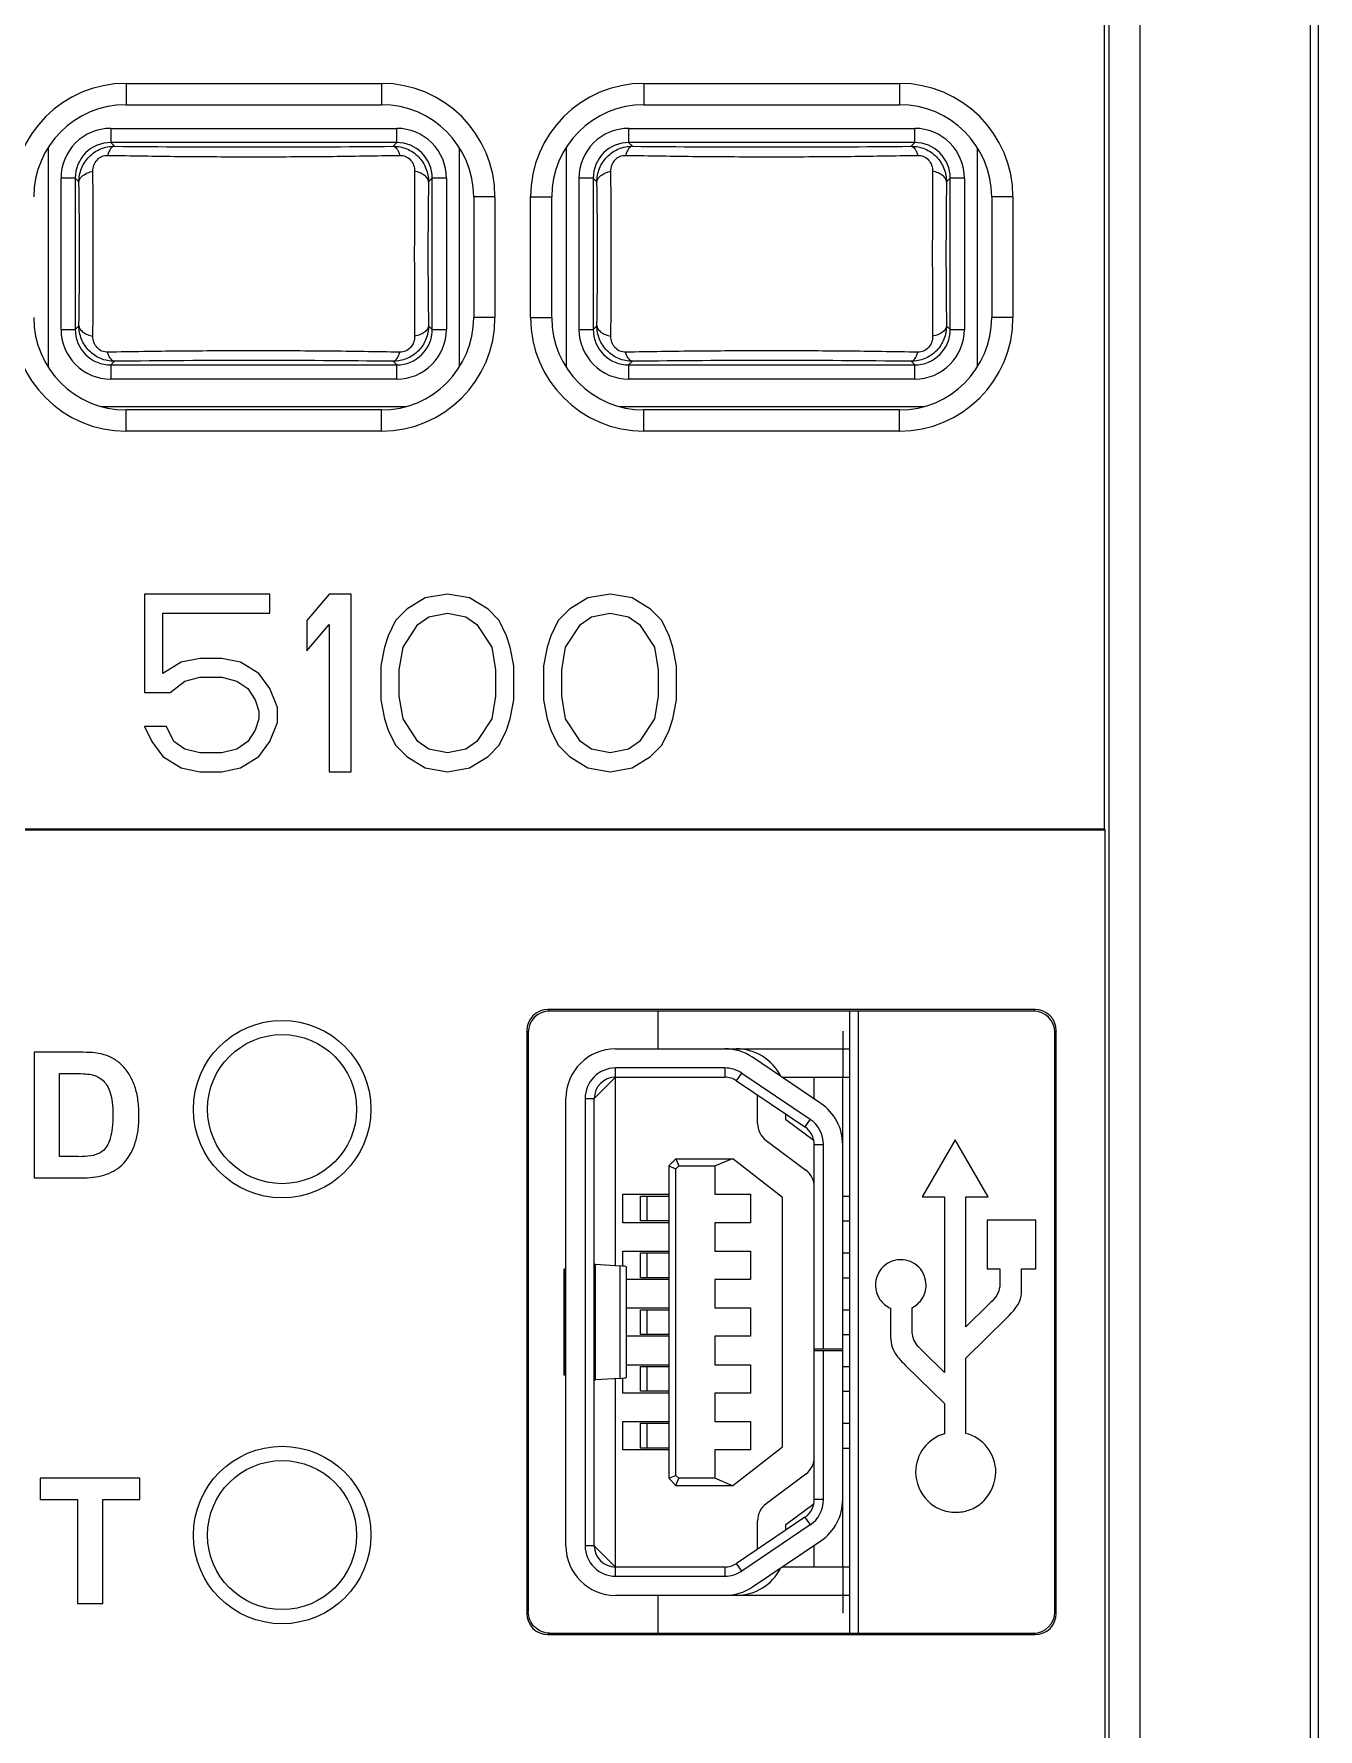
# Model space of a CAD drawing. Header units: millimetres. Extents: x 285 to 860, y 229 to 920.
# Drawn here: x 409.08 to 427.18, y 536.95 to 560.83 of the extents above; entities that cross this region are included whole.
import ezdxf

# ---------------------------------------------------------------- set-up
doc = ezdxf.new("R2010")
doc.units = ezdxf.units.MM
doc.header["$LTSCALE"] = 6
doc.layers.get('0').update_dxf_attribs({"linetype": 'CONTINUOUS'})

msp = doc.modelspace()

# ---------------------------------------------------------------- linework, layer by layer
for p, q in [((427.072, 582.122), (427.072, 425.134)), ((427.182, 582.134), (427.182, 425.134)), ((424.167, 581.619), (424.167, 549.634)), ((424.235, 581.687), (424.235, 423.834)), ((424.669, 581.689), (424.669, 423.834)), ((410.382, 560.134), (410.382, 559.834)), ((410.382, 560.134), (413.982, 560.134)), ((413.982, 560.134), (413.982, 559.834)), ((417.682, 560.134), (417.682, 559.834)), ((417.682, 560.134), (421.282, 560.134)), ((421.282, 560.134), (421.282, 559.834)), ((410.382, 559.834), (413.982, 559.834)), ((417.682, 559.834), (421.282, 559.834)), ((410.166, 559.499), (410.166, 559.299)), ((414.198, 559.299), (410.166, 559.299)), ((410.218, 559.248), (410.166, 559.299)), ((410.167, 559.499), (414.198, 559.499)), ((414.198, 559.299), (414.147, 559.248)), ((414.198, 559.299), (414.198, 559.499)), ((417.466, 559.499), (417.466, 559.299)), ((421.498, 559.299), (417.466, 559.299)), ((417.518, 559.248), (417.466, 559.299)), ((417.467, 559.499), (421.498, 559.499)), ((421.498, 559.299), (421.447, 559.248)), ((421.498, 559.299), (421.498, 559.499)), ((409.283, 559.225), (409.283, 556.143)), ((415.082, 556.143), (415.082, 559.225)), ((416.583, 559.225), (416.583, 556.143)), ((422.382, 556.143), (422.382, 559.225)), ((409.467, 556.668), (409.467, 558.8)), ((409.667, 558.8), (409.467, 558.8)), ((409.667, 558.8), (409.667, 556.668)), ((409.667, 558.8), (409.719, 558.747)), ((414.645, 558.747), (414.698, 558.8)), ((414.698, 556.668), (414.698, 558.8)), ((414.898, 558.8), (414.698, 558.8)), ((414.898, 558.8), (414.898, 556.668)), ((416.767, 556.668), (416.767, 558.8)), ((416.967, 558.8), (416.767, 558.8)), ((416.967, 558.8), (416.967, 556.668)), ((416.967, 558.8), (417.019, 558.747)), ((421.945, 558.747), (421.998, 558.8)), ((421.998, 556.668), (421.998, 558.8)), ((422.198, 558.8), (421.998, 558.8)), ((422.198, 558.8), (422.198, 556.668)), ((415.282, 558.534), (415.282, 556.834)), ((415.582, 558.534), (415.282, 558.534)), ((415.582, 558.534), (415.582, 556.834)), ((416.082, 556.834), (416.082, 558.534)), ((416.082, 558.534), (416.382, 558.534)), ((416.382, 556.834), (416.382, 558.534)), ((422.582, 558.534), (422.582, 556.834)), ((422.882, 558.534), (422.582, 558.534)), ((422.882, 558.534), (422.882, 556.834)), ((409.467, 556.668), (409.667, 556.668)), ((409.719, 556.721), (409.667, 556.668)), ((414.698, 556.668), (414.645, 556.721)), ((414.698, 556.668), (414.898, 556.668)), ((415.582, 556.834), (415.282, 556.834)), ((416.082, 556.834), (416.382, 556.834)), ((416.767, 556.668), (416.967, 556.668)), ((417.019, 556.721), (416.967, 556.668)), ((421.998, 556.668), (421.945, 556.721)), ((421.998, 556.668), (422.198, 556.668)), ((422.882, 556.834), (422.582, 556.834)), ((410.166, 556.168), (410.218, 556.22)), ((414.147, 556.22), (414.198, 556.168)), ((417.466, 556.168), (417.518, 556.22)), ((421.447, 556.22), (421.498, 556.168)), ((410.166, 556.168), (410.166, 555.968)), ((410.166, 556.168), (414.198, 556.168)), ((414.198, 555.968), (410.166, 555.968)), ((414.198, 555.968), (414.198, 556.168)), ((417.466, 556.168), (417.466, 555.968)), ((417.466, 556.168), (421.498, 556.168)), ((421.498, 555.968), (417.466, 555.968)), ((421.498, 555.968), (421.498, 556.168)), ((410.029, 555.584), (414.336, 555.584)), ((410.382, 555.234), (410.382, 555.534)), ((413.982, 555.534), (410.382, 555.534)), ((413.982, 555.234), (413.982, 555.534)), ((417.329, 555.584), (421.636, 555.584)), ((417.682, 555.234), (417.682, 555.534)), ((421.282, 555.534), (417.682, 555.534)), ((421.282, 555.234), (421.282, 555.534)), ((413.982, 555.234), (410.382, 555.234)), ((421.282, 555.234), (417.682, 555.234)), ((410.641, 552.938), (410.641, 551.555)), ((412.411, 552.938), (410.641, 552.938)), ((412.411, 552.672), (412.411, 552.938)), ((413.245, 552.938), (412.932, 552.566)), ((413.557, 552.938), (413.245, 552.938)), ((413.557, 550.438), (413.557, 552.938)), ((414.599, 552.885), (414.338, 552.725)), ((414.911, 552.938), (414.599, 552.885)), ((415.224, 552.885), (414.911, 552.938)), ((415.484, 552.725), (415.224, 552.885)), ((416.891, 552.885), (416.63, 552.725)), ((417.203, 552.938), (416.891, 552.885)), ((417.516, 552.885), (417.203, 552.938)), ((417.776, 552.725), (417.516, 552.885)), ((410.901, 551.821), (410.901, 552.672)), ((410.901, 552.672), (412.411, 552.672)), ((414.338, 552.725), (414.182, 552.566)), ((414.495, 552.513), (414.651, 552.619)), ((414.651, 552.619), (414.911, 552.672)), ((414.911, 552.672), (415.172, 552.619)), ((415.172, 552.619), (415.328, 552.513)), ((415.641, 552.566), (415.484, 552.725)), ((416.63, 552.725), (416.474, 552.566)), ((416.786, 552.513), (416.943, 552.619)), ((416.943, 552.619), (417.203, 552.672)), ((417.203, 552.672), (417.463, 552.619)), ((417.463, 552.619), (417.62, 552.513)), ((417.932, 552.566), (417.776, 552.725)), ((412.932, 552.566), (412.932, 552.14)), ((412.932, 552.14), (413.245, 552.513)), ((413.245, 552.513), (413.245, 550.438)), ((414.182, 552.566), (414.078, 552.353)), ((414.286, 552.193), (414.495, 552.513)), ((415.328, 552.513), (415.536, 552.193)), ((415.745, 552.353), (415.641, 552.566)), ((416.474, 552.566), (416.37, 552.353)), ((416.578, 552.193), (416.786, 552.513)), ((417.62, 552.513), (417.828, 552.193)), ((418.036, 552.353), (417.932, 552.566)), ((414.026, 552.193), (413.974, 551.927)), ((414.078, 552.353), (414.026, 552.193)), ((414.234, 551.874), (414.286, 552.193)), ((415.536, 552.193), (415.588, 551.874)), ((415.797, 552.193), (415.745, 552.353)), ((415.849, 551.927), (415.797, 552.193)), ((416.318, 552.193), (416.266, 551.927)), ((416.37, 552.353), (416.318, 552.193)), ((416.526, 551.874), (416.578, 552.193)), ((417.828, 552.193), (417.88, 551.874)), ((418.088, 552.193), (418.036, 552.353)), ((418.141, 551.927), (418.088, 552.193)), ((411.161, 551.981), (410.901, 551.821)), ((411.422, 552.034), (411.161, 551.981)), ((411.734, 552.034), (411.422, 552.034)), ((411.995, 551.981), (411.734, 552.034)), ((412.255, 551.821), (411.995, 551.981)), ((413.974, 551.927), (413.974, 551.449)), ((415.849, 551.449), (415.849, 551.927)), ((416.266, 551.927), (416.266, 551.449)), ((418.141, 551.449), (418.141, 551.927)), ((411.005, 551.555), (411.213, 551.715)), ((411.213, 551.715), (411.422, 551.768)), ((411.422, 551.768), (411.734, 551.768)), ((411.734, 551.768), (411.943, 551.715)), ((411.943, 551.715), (412.099, 551.608)), ((412.411, 551.608), (412.255, 551.821)), ((414.234, 551.502), (414.234, 551.874)), ((415.588, 551.874), (415.588, 551.502)), ((416.526, 551.502), (416.526, 551.874)), ((417.88, 551.874), (417.88, 551.502)), ((410.641, 551.555), (411.005, 551.555)), ((412.099, 551.608), (412.203, 551.449)), ((412.203, 551.449), (412.255, 551.289)), ((412.516, 551.342), (412.411, 551.608)), ((413.974, 551.449), (414.026, 551.183)), ((414.286, 551.183), (414.234, 551.502)), ((415.588, 551.502), (415.536, 551.183)), ((415.797, 551.183), (415.849, 551.449)), ((416.266, 551.449), (416.318, 551.183)), ((416.578, 551.183), (416.526, 551.502)), ((417.88, 551.502), (417.828, 551.183)), ((418.088, 551.183), (418.141, 551.449)), ((412.255, 551.183), (412.203, 551.023)), ((412.255, 551.289), (412.255, 551.183)), ((412.516, 551.13), (412.516, 551.342)), ((414.026, 551.183), (414.078, 551.023)), ((414.495, 550.864), (414.286, 551.183)), ((415.536, 551.183), (415.328, 550.864)), ((415.745, 551.023), (415.797, 551.183)), ((416.318, 551.183), (416.37, 551.023)), ((416.786, 550.864), (416.578, 551.183)), ((417.828, 551.183), (417.62, 550.864)), ((418.036, 551.023), (418.088, 551.183)), ((410.641, 551.076), (410.745, 550.864)), ((410.953, 551.076), (410.641, 551.076)), ((411.057, 550.864), (410.953, 551.076)), ((412.203, 551.023), (412.099, 550.864)), ((412.411, 550.864), (412.516, 551.13)), ((414.078, 551.023), (414.182, 550.81)), ((415.641, 550.81), (415.745, 551.023)), ((416.37, 551.023), (416.474, 550.81)), ((417.932, 550.81), (418.036, 551.023)), ((410.745, 550.864), (410.901, 550.651)), ((411.213, 550.757), (411.057, 550.864)), ((411.422, 550.704), (411.213, 550.757)), ((411.734, 550.704), (411.422, 550.704)), ((411.943, 550.757), (411.734, 550.704)), ((412.099, 550.864), (411.943, 550.757)), ((412.255, 550.651), (412.411, 550.864)), ((414.182, 550.81), (414.338, 550.651)), ((414.651, 550.757), (414.495, 550.864)), ((414.911, 550.704), (414.651, 550.757)), ((415.172, 550.757), (414.911, 550.704)), ((415.328, 550.864), (415.172, 550.757)), ((415.484, 550.651), (415.641, 550.81)), ((416.474, 550.81), (416.63, 550.651)), ((416.943, 550.757), (416.786, 550.864)), ((417.203, 550.704), (416.943, 550.757)), ((417.463, 550.757), (417.203, 550.704)), ((417.62, 550.864), (417.463, 550.757)), ((417.776, 550.651), (417.932, 550.81)), ((410.901, 550.651), (411.161, 550.491)), ((411.161, 550.491), (411.422, 550.438)), ((411.734, 550.438), (411.995, 550.491)), ((411.995, 550.491), (412.255, 550.651)), ((414.338, 550.651), (414.599, 550.491)), ((414.599, 550.491), (414.911, 550.438)), ((414.911, 550.438), (415.224, 550.491)), ((415.224, 550.491), (415.484, 550.651)), ((416.63, 550.651), (416.891, 550.491)), ((416.891, 550.491), (417.203, 550.438)), ((417.203, 550.438), (417.516, 550.491)), ((417.516, 550.491), (417.776, 550.651)), ((411.422, 550.438), (411.734, 550.438)), ((413.245, 550.438), (413.557, 550.438)), ((395.182, 549.618), (424.182, 549.618)), ((395.198, 549.634), (424.167, 549.634)), ((424.182, 549.618), (424.167, 549.634)), ((424.182, 497.729), (424.182, 549.618)), ((423.193, 547.086), (416.329, 547.086)), ((416.35, 547.065), (416.329, 547.086)), ((423.172, 547.065), (416.35, 547.065)), ((417.882, 546.534), (417.882, 547.065)), ((420.582, 538.302), (420.582, 547.065)), ((420.582, 538.302), (420.582, 547.065)), ((420.703, 538.302), (420.703, 547.065)), ((423.193, 547.086), (423.172, 547.065)), ((416.03, 546.787), (416.03, 538.581)), ((416.051, 546.766), (416.03, 546.787)), ((416.051, 546.766), (416.051, 538.601)), ((420.482, 546.784), (420.482, 546.134)), ((423.493, 546.787), (423.472, 546.766)), ((423.472, 538.602), (423.472, 546.766)), ((423.493, 538.581), (423.493, 546.787)), ((409.086, 546.485), (409.086, 544.717)), ((409.737, 546.485), (409.086, 546.485)), ((417.282, 546.534), (420.582, 546.534)), ((420.174, 545.765), (419.212, 546.414)), ((409.444, 545.016), (409.444, 546.186)), ((409.444, 546.186), (409.603, 546.186)), ((417.282, 543.48), (417.282, 546.264)), ((418.82, 546.264), (417.282, 546.264)), ((418.82, 546.264), (418.82, 546.134)), ((418.988, 546.082), (419.061, 546.19)), ((419.061, 546.19), (420.023, 545.541)), ((417.282, 546.134), (416.982, 545.834)), ((417.282, 546.134), (418.82, 546.134)), ((418.988, 546.082), (419.95, 545.433)), ((419.627, 546.134), (420.582, 546.134)), ((420.082, 545.826), (420.082, 546.134)), ((420.482, 542.304), (420.482, 546.134)), ((416.582, 539.534), (416.582, 545.834)), ((416.852, 545.834), (416.852, 539.534)), ((416.852, 545.834), (416.982, 545.834)), ((416.982, 539.534), (416.982, 545.834)), ((419.282, 545.484), (419.282, 545.834)), ((419.682, 545.534), (419.682, 545.614)), ((420.078, 545.237), (419.682, 545.534)), ((420.023, 545.541), (419.95, 545.433)), ((419.402, 545.244), (419.962, 544.824)), ((422.067, 545.251), (421.603, 544.448)), ((422.531, 544.448), (422.067, 545.251)), ((409.709, 545.016), (409.444, 545.016)), ((409.766, 545.014), (409.709, 545.016)), ((418.132, 544.984), (418.032, 544.884)), ((418.132, 544.984), (418.932, 544.984)), ((418.132, 544.984), (418.174, 544.884)), ((418.682, 544.884), (418.92, 544.984)), ((419.632, 544.439), (418.932, 544.984)), ((420.082, 540.183), (420.082, 545.184)), ((420.082, 545.184), (420.212, 545.184)), ((420.212, 542.304), (420.212, 545.184)), ((409.086, 544.717), (409.756, 544.717)), ((418.032, 544.884), (418.032, 540.484)), ((418.032, 544.884), (418.132, 544.842)), ((418.132, 544.842), (418.174, 544.884)), ((418.132, 540.525), (418.132, 544.842)), ((418.174, 544.884), (418.682, 544.884)), ((418.682, 544.884), (418.682, 544.484)), ((417.382, 544.084), (417.382, 544.484)), ((417.382, 544.484), (418.032, 544.484)), ((418.682, 544.484), (419.182, 544.484)), ((419.182, 544.484), (419.182, 544.084)), ((417.632, 544.109), (417.632, 544.459)), ((417.632, 544.459), (418.032, 544.459)), ((417.727, 544.109), (417.727, 544.459)), ((419.632, 540.929), (419.632, 544.439)), ((420.482, 544.459), (420.582, 544.459)), ((421.603, 544.448), (421.917, 544.448)), ((421.917, 544.448), (421.917, 541.976)), ((422.217, 542.616), (422.217, 544.448)), ((422.217, 544.448), (422.531, 544.448)), ((418.032, 544.084), (417.382, 544.084)), ((418.032, 544.109), (417.632, 544.109)), ((418.682, 544.084), (418.682, 543.684)), ((419.182, 544.084), (418.682, 544.084)), ((420.482, 544.109), (420.582, 544.109)), ((422.518, 544.121), (422.518, 543.436)), ((423.203, 544.121), (422.518, 544.121)), ((423.203, 543.436), (423.203, 544.121)), ((417.382, 543.473), (417.382, 543.684)), ((417.382, 543.684), (418.032, 543.684)), ((417.632, 543.309), (417.632, 543.659)), ((417.632, 543.659), (418.032, 543.659)), ((417.727, 543.309), (417.727, 543.659)), ((418.682, 543.684), (419.182, 543.684)), ((419.182, 543.684), (419.182, 543.284)), ((420.482, 543.659), (420.582, 543.659)), ((416.558, 543.431), (416.565, 543.433)), ((416.558, 541.937), (416.558, 543.431)), ((416.565, 543.433), (416.565, 541.935)), ((417, 541.87), (417, 543.498)), ((417, 543.498), (417.342, 543.476)), ((417.342, 543.476), (417.342, 541.891)), ((417.432, 543.464), (417.432, 541.904)), ((418.032, 543.284), (417.432, 543.284)), ((418.032, 543.309), (417.632, 543.309)), ((418.682, 543.284), (418.682, 542.884)), ((419.182, 543.284), (418.682, 543.284)), ((420.482, 543.309), (420.582, 543.309)), ((422.518, 543.436), (422.699, 543.436)), ((422.699, 543.436), (422.699, 543.232)), ((423.001, 543.134), (423.002, 543.436)), ((423.002, 543.436), (423.203, 543.436)), ((417.432, 542.884), (418.032, 542.884)), ((417.632, 542.509), (417.632, 542.859)), ((417.632, 542.859), (418.032, 542.859)), ((417.727, 542.509), (417.727, 542.859)), ((418.682, 542.884), (419.182, 542.884)), ((419.182, 542.884), (419.182, 542.484)), ((420.482, 542.859), (420.582, 542.859)), ((421.156, 542.879), (421.157, 542.468)), ((421.46, 542.566), (421.459, 542.886)), ((422.541, 542.935), (422.217, 542.616)), ((422.217, 542.177), (422.794, 542.745)), ((418.032, 542.484), (417.432, 542.484)), ((418.032, 542.509), (417.632, 542.509)), ((418.682, 542.484), (418.682, 542.084)), ((419.182, 542.484), (418.682, 542.484)), ((420.482, 542.509), (420.582, 542.509)), ((420.482, 542.304), (420.082, 542.304)), ((420.082, 542.284), (420.482, 542.284)), ((420.212, 540.183), (420.212, 542.284)), ((420.482, 539.234), (420.482, 542.291)), ((421.917, 541.976), (421.618, 542.269)), ((422.217, 541.117), (422.217, 542.177)), ((416.565, 541.935), (416.558, 541.937)), ((417.342, 541.891), (417, 541.87)), ((417.282, 539.104), (417.282, 541.888)), ((417.382, 541.684), (417.382, 541.894)), ((417.432, 542.084), (418.032, 542.084)), ((417.632, 541.709), (417.632, 542.059)), ((417.632, 542.059), (418.032, 542.059)), ((417.727, 541.709), (417.727, 542.059)), ((418.682, 542.084), (419.182, 542.084)), ((419.182, 542.084), (419.182, 541.684)), ((420.482, 542.059), (420.582, 542.059)), ((421.364, 542.079), (421.917, 541.537)), ((418.032, 541.684), (417.382, 541.684)), ((418.032, 541.709), (417.632, 541.709)), ((418.682, 541.684), (418.682, 541.284)), ((419.182, 541.684), (418.682, 541.684)), ((420.482, 541.709), (420.582, 541.709)), ((421.917, 541.537), (421.917, 541.112)), ((417.382, 540.884), (417.382, 541.284)), ((417.382, 541.284), (418.032, 541.284)), ((417.632, 540.909), (417.632, 541.259)), ((417.632, 541.259), (418.032, 541.259)), ((417.727, 540.909), (417.727, 541.259)), ((418.682, 541.284), (419.182, 541.284)), ((419.182, 541.284), (419.182, 540.884)), ((420.482, 541.259), (420.582, 541.259)), ((418.032, 540.909), (417.632, 540.909)), ((418.932, 540.384), (419.632, 540.929)), ((420.482, 540.909), (420.582, 540.909)), ((418.032, 540.884), (417.382, 540.884)), ((418.682, 540.884), (418.682, 540.484)), ((419.182, 540.884), (418.682, 540.884)), ((409.174, 540.486), (409.174, 540.187)), ((410.577, 540.486), (409.174, 540.486)), ((410.577, 540.187), (410.577, 540.486)), ((418.032, 540.484), (418.132, 540.525)), ((418.032, 540.484), (418.132, 540.384)), ((418.174, 540.484), (418.132, 540.525)), ((418.132, 540.384), (418.174, 540.484)), ((418.682, 540.484), (418.174, 540.484)), ((418.92, 540.384), (418.682, 540.484)), ((419.962, 540.544), (419.402, 540.124)), ((409.174, 540.187), (409.698, 540.187)), ((409.698, 540.187), (409.698, 538.718)), ((410.056, 538.718), (410.056, 540.187)), ((410.056, 540.187), (410.577, 540.187)), ((418.132, 540.384), (418.932, 540.384)), ((420.212, 540.183), (420.082, 540.183)), ((419.682, 539.834), (420.078, 540.13)), ((419.95, 539.935), (418.988, 539.285)), ((420.023, 539.827), (419.061, 539.177)), ((419.282, 539.534), (419.282, 539.884)), ((419.682, 539.754), (419.682, 539.834)), ((419.95, 539.935), (420.023, 539.827)), ((416.982, 539.534), (416.852, 539.534)), ((416.982, 539.534), (417.282, 539.234)), ((419.212, 538.954), (420.174, 539.603)), ((420.082, 539.234), (420.082, 539.541)), ((418.82, 539.234), (417.282, 539.234)), ((418.82, 539.234), (418.82, 539.104)), ((419.061, 539.177), (418.988, 539.285)), ((420.582, 539.234), (419.627, 539.234)), ((420.482, 539.234), (420.482, 538.584)), ((417.282, 539.104), (418.82, 539.104)), ((420.582, 538.834), (417.282, 538.834)), ((417.882, 538.302), (417.882, 538.834)), ((409.698, 538.718), (410.056, 538.718)), ((416.03, 538.581), (416.051, 538.602)), ((423.493, 538.581), (423.472, 538.602)), ((416.329, 538.281), (416.35, 538.302)), ((416.329, 538.281), (423.193, 538.281)), ((416.35, 538.302), (423.172, 538.302)), ((423.193, 538.281), (423.172, 538.302))]:
    msp.add_line(p, q)
for centre, radius in [((412.582, 545.684), 1.25), ((412.582, 545.684), 1.05), ((412.582, 539.684), 1.25), ((412.582, 539.684), 1.05)]:
    msp.add_circle(centre, radius)
for centre, radius, start, end in [((410.382, 558.534), 1.6, 90, 180), ((413.982, 558.534), 1.6, 0, 90), ((417.682, 558.534), 1.6, 90, 180), ((421.282, 558.534), 1.6, 0, 90), ((410.382, 558.534), 1.3, 90, 180), ((413.982, 558.534), 1.3, 0, 90), ((417.682, 558.534), 1.3, 90, 180), ((421.282, 558.534), 1.3, 0, 90), ((410.166, 558.8), 0.7, 89.9906, 180.0082), ((410.166, 558.8), 0.5, 89.9678, 180.0319), ((414.198, 558.8), 0.7, 359.9906, 90.0082), ((414.198, 558.8), 0.5, 359.9678, 90.0319), ((417.466, 558.8), 0.7, 89.9906, 180.0082), ((417.466, 558.8), 0.5, 89.9678, 180.0319), ((421.498, 558.8), 0.7, 359.9906, 90.0082), ((421.498, 558.8), 0.5, 359.9678, 90.0319), ((412.182, 746.279), 187.041, 269.39822, 270.60178), ((419.482, 746.279), 187.041, 269.39822, 270.60178), ((343.097, 557.734), 66.63, 359.12886, 0.87114), ((481.265, 557.734), 66.628, 179.12883, 180.87117), ((350.397, 557.734), 66.63, 359.12886, 0.87115), ((488.566, 557.734), 66.628, 179.12883, 180.87117), ((410.382, 556.834), 1.6, 180, 270), ((410.382, 556.834), 1.3, 180, 270), ((410.166, 556.668), 0.7, 179.9906, 270.0082), ((410.166, 556.668), 0.5, 179.9678, 270.032), ((413.982, 556.834), 1.6, 270, 0), ((413.982, 556.834), 1.3, 270, 0), ((414.198, 556.668), 0.7, 269.9906, 0.0082), ((414.198, 556.668), 0.5, 269.9678, 0.032), ((417.682, 556.834), 1.6, 180, 270), ((417.682, 556.834), 1.3, 180, 270), ((417.466, 556.668), 0.7, 179.9906, 270.0082), ((417.466, 556.668), 0.5, 179.9678, 270.032), ((421.282, 556.834), 1.6, 270, 0), ((421.282, 556.834), 1.3, 270, 0), ((421.498, 556.668), 0.7, 269.9906, 0.0082), ((421.498, 556.668), 0.5, 269.9678, 0.032), ((412.182, 369.189), 187.041, 89.39822, 90.60178), ((419.482, 369.189), 187.041, 89.39822, 90.60178), ((416.35, 546.766), 0.299, 90.0336, 179.9664), ((417.282, 545.834), 0.7, 90, 180), ((418.82, 545.834), 0.7, 55.9722, 90), ((418.982, 545.834), 0.7, 26.5071, 90), ((417.282, 545.834), 0.43, 90, 180), ((418.82, 545.834), 0.43, 55.9722, 90), ((417.282, 545.834), 0.3, 90, 180), ((418.82, 545.834), 0.3, 55.9722, 90), ((418.982, 545.834), 0.3, 0, 10.2546), ((419.782, 545.184), 0.7, 0, 55.9722), ((419.582, 545.484), 0.3, 180, 233.1301), ((419.782, 545.184), 0.3, 0, 55.9722), ((419.782, 545.184), 0.43, 0, 55.9722), ((419.782, 544.584), 0.3, 0, 53.1301), ((419.782, 540.784), 0.3, 306.8699, 0), ((419.782, 540.183), 0.3, 304.0278, 0), ((419.782, 540.183), 0.43, 304.0278, 0), ((419.782, 540.183), 0.7, 304.0278, 0), ((419.582, 539.884), 0.3, 126.8699, 180), ((417.282, 539.534), 0.7, 180, 270), ((417.282, 539.534), 0.43, 180, 270), ((417.282, 539.534), 0.3, 180, 270), ((418.982, 539.534), 0.3, 349.7454, 0), ((418.82, 539.534), 0.3, 270, 304.0278), ((418.82, 539.534), 0.43, 270, 304.0278), ((418.982, 539.534), 0.7, 270, 333.4929), ((418.82, 539.534), 0.7, 270, 304.0278)]:
    msp.add_arc(centre, radius, start, end)
for centre, major_axis, ratio, start_param, end_param in [((416.33, 546.786), (0.213, -0.213), 0.997265, 2.357564, 3.925621), ((423.171, 546.765), (-0.213, -0.213), 0.997265, 2.357564, 3.925621), ((423.192, 546.786), (0.213, 0.213), 0.997265, -0.784029, 0.784029), ((417.057, 543.429), (0.5, 0), 0.044444, 2.823794, 2.96706), ((417.082, 543.501), (0.1, 0), 0.044444, -3.141593, -2.530727), ((416.932, 543.464), (0.5, 0), 0.044444, 0, 0.610865), ((417.057, 541.939), (0.5, 0), 0.044444, -2.96706, -2.823794), ((417.082, 541.867), (0.1, 0), 0.044444, 2.530727, 3.141593), ((416.932, 541.904), (0.5, 0), 0.044444, -0.610865, 0), ((416.33, 538.582), (0.213, 0.213), 0.997265, -3.925621, -2.357564), ((423.171, 538.603), (-0.213, 0.213), 0.997265, 2.357564, 3.925621), ((423.192, 538.582), (0.213, -0.213), 0.997265, -0.784029, 0.784029)]:
    msp.add_ellipse(centre, major_axis=major_axis, ratio=ratio, start_param=start_param, end_param=end_param)
for points, knots in [([(409.719, 558.747), (409.719, 558.811), (409.743, 558.942), (409.853, 559.11), (410.02, 559.223), (410.152, 559.248), (410.218, 559.248)], [0, 0, 0, 0, 0.246786, 0.496746, 0.748867, 1, 1, 1, 1]), ([(409.915, 558.896), (409.915, 558.925), (409.924, 558.982), (409.969, 559.058), (410.039, 559.11), (410.096, 559.121), (410.124, 559.12)], [0, 0, 0, 0, 0.250885, 0.503385, 0.754708, 1, 1, 1, 1]), ([(410.218, 559.248), (410.196, 559.247), (410.165, 559.217), (410.14, 559.169), (410.129, 559.138), (410.124, 559.12)], [0, 0, 0, 0, 0.391911, 0.674604, 1, 1, 1, 1]), ([(410.124, 559.12), (410.46, 559.115), (411.146, 559.103), (412.182, 559.1), (413.218, 559.103), (413.904, 559.115), (414.24, 559.12)], [0, 0, 0, 0, 0.244818, 0.5, 0.755182, 1, 1, 1, 1]), ([(414.147, 559.248), (414.168, 559.247), (414.199, 559.218), (414.224, 559.17), (414.235, 559.138), (414.24, 559.12)], [0, 0, 0, 0, 0.383367, 0.666882, 1, 1, 1, 1]), ([(414.147, 559.248), (414.212, 559.248), (414.345, 559.223), (414.512, 559.11), (414.621, 558.942), (414.645, 558.811), (414.645, 558.747)], [0, 0, 0, 0, 0.251165, 0.503276, 0.753227, 1, 1, 1, 1]), ([(414.24, 559.12), (414.268, 559.121), (414.325, 559.11), (414.396, 559.058), (414.44, 558.982), (414.449, 558.925), (414.449, 558.896)], [0, 0, 0, 0, 0.245304, 0.496616, 0.749125, 1, 1, 1, 1]), ([(417.019, 558.747), (417.019, 558.811), (417.043, 558.942), (417.153, 559.11), (417.32, 559.223), (417.452, 559.248), (417.518, 559.248)], [0, 0, 0, 0, 0.246786, 0.496746, 0.748867, 1, 1, 1, 1]), ([(417.215, 558.896), (417.215, 558.925), (417.224, 558.982), (417.269, 559.058), (417.339, 559.11), (417.396, 559.121), (417.424, 559.12)], [0, 0, 0, 0, 0.250885, 0.503385, 0.754708, 1, 1, 1, 1]), ([(417.518, 559.248), (417.496, 559.247), (417.465, 559.217), (417.44, 559.169), (417.429, 559.138), (417.424, 559.12)], [0, 0, 0, 0, 0.391911, 0.674604, 1, 1, 1, 1]), ([(417.424, 559.12), (417.76, 559.115), (418.446, 559.103), (419.482, 559.1), (420.518, 559.103), (421.204, 559.115), (421.54, 559.12)], [0, 0, 0, 0, 0.244818, 0.5, 0.755182, 1, 1, 1, 1]), ([(421.447, 559.248), (421.468, 559.247), (421.499, 559.218), (421.524, 559.17), (421.535, 559.138), (421.54, 559.12)], [0, 0, 0, 0, 0.383367, 0.666882, 1, 1, 1, 1]), ([(421.447, 559.248), (421.512, 559.248), (421.645, 559.223), (421.812, 559.11), (421.921, 558.942), (421.945, 558.811), (421.945, 558.747)], [0, 0, 0, 0, 0.251165, 0.503276, 0.753227, 1, 1, 1, 1]), ([(421.54, 559.12), (421.568, 559.121), (421.625, 559.11), (421.696, 559.058), (421.74, 558.982), (421.749, 558.925), (421.749, 558.896)], [0, 0, 0, 0, 0.245304, 0.496616, 0.749125, 1, 1, 1, 1]), ([(409.719, 558.747), (409.72, 558.763), (409.733, 558.799), (409.777, 558.842), (409.84, 558.876), (409.889, 558.891), (409.915, 558.896)], [0, 0, 0, 0, 0.185007, 0.415219, 0.69424, 1, 1, 1, 1]), ([(409.915, 556.572), (409.917, 556.661), (409.917, 556.847), (409.919, 557.234), (409.919, 557.734), (409.918, 558.233), (409.917, 558.621), (409.917, 558.806), (409.915, 558.896)], [0, 0, 0, 0, 0.11592, 0.23958, 0.499955, 0.76037, 0.884065, 1, 1, 1, 1]), ([(414.449, 558.896), (414.448, 558.806), (414.447, 558.621), (414.446, 558.233), (414.445, 557.734), (414.446, 557.235), (414.447, 556.847), (414.448, 556.661), (414.449, 556.572)], [0, 0, 0, 0, 0.115921, 0.239582, 0.499953, 0.760371, 0.884065, 1, 1, 1, 1]), ([(414.645, 558.747), (414.644, 558.763), (414.632, 558.799), (414.588, 558.842), (414.525, 558.876), (414.475, 558.891), (414.449, 558.896)], [0, 0, 0, 0, 0.185007, 0.415219, 0.69424, 1, 1, 1, 1]), ([(417.019, 558.747), (417.02, 558.763), (417.033, 558.799), (417.077, 558.842), (417.14, 558.876), (417.189, 558.891), (417.215, 558.896)], [0, 0, 0, 0, 0.185007, 0.415219, 0.69424, 1, 1, 1, 1]), ([(417.215, 556.572), (417.217, 556.661), (417.217, 556.847), (417.219, 557.234), (417.219, 557.734), (417.218, 558.233), (417.217, 558.621), (417.217, 558.806), (417.215, 558.896)], [0, 0, 0, 0, 0.11592, 0.23958, 0.499955, 0.76037, 0.884065, 1, 1, 1, 1]), ([(421.749, 558.896), (421.748, 558.806), (421.747, 558.621), (421.746, 558.233), (421.745, 557.734), (421.746, 557.235), (421.747, 556.847), (421.748, 556.661), (421.749, 556.572)], [0, 0, 0, 0, 0.115921, 0.239582, 0.499953, 0.760371, 0.884065, 1, 1, 1, 1]), ([(421.945, 558.747), (421.944, 558.763), (421.932, 558.799), (421.888, 558.842), (421.825, 558.876), (421.775, 558.891), (421.749, 558.896)], [0, 0, 0, 0, 0.185007, 0.415219, 0.69424, 1, 1, 1, 1]), ([(409.719, 556.721), (409.72, 556.705), (409.733, 556.669), (409.777, 556.625), (409.84, 556.591), (409.889, 556.577), (409.915, 556.572)], [0, 0, 0, 0, 0.185007, 0.415219, 0.69424, 1, 1, 1, 1]), ([(410.218, 556.22), (410.152, 556.219), (410.02, 556.245), (409.853, 556.358), (409.743, 556.526), (409.719, 556.657), (409.719, 556.721)], [0, 0, 0, 0, 0.251165, 0.503276, 0.753227, 1, 1, 1, 1]), ([(414.645, 556.721), (414.645, 556.657), (414.621, 556.526), (414.512, 556.358), (414.345, 556.245), (414.212, 556.219), (414.147, 556.22)], [0, 0, 0, 0, 0.246786, 0.496746, 0.748867, 1, 1, 1, 1]), ([(414.645, 556.721), (414.644, 556.705), (414.632, 556.669), (414.588, 556.625), (414.525, 556.591), (414.475, 556.577), (414.449, 556.572)], [0, 0, 0, 0, 0.185007, 0.415219, 0.69424, 1, 1, 1, 1]), ([(417.019, 556.721), (417.02, 556.705), (417.033, 556.669), (417.077, 556.625), (417.14, 556.591), (417.189, 556.577), (417.215, 556.572)], [0, 0, 0, 0, 0.185007, 0.415219, 0.69424, 1, 1, 1, 1]), ([(417.518, 556.22), (417.452, 556.219), (417.32, 556.245), (417.153, 556.358), (417.043, 556.526), (417.019, 556.657), (417.019, 556.721)], [0, 0, 0, 0, 0.251165, 0.503276, 0.753227, 1, 1, 1, 1]), ([(421.945, 556.721), (421.945, 556.657), (421.921, 556.526), (421.812, 556.358), (421.645, 556.245), (421.512, 556.219), (421.447, 556.22)], [0, 0, 0, 0, 0.246786, 0.496746, 0.748867, 1, 1, 1, 1]), ([(421.945, 556.721), (421.944, 556.705), (421.932, 556.669), (421.888, 556.625), (421.825, 556.591), (421.775, 556.577), (421.749, 556.572)], [0, 0, 0, 0, 0.185007, 0.415219, 0.69424, 1, 1, 1, 1]), ([(410.124, 556.347), (410.096, 556.347), (410.039, 556.358), (409.969, 556.41), (409.924, 556.485), (409.915, 556.543), (409.915, 556.572)], [0, 0, 0, 0, 0.245304, 0.496616, 0.749125, 1, 1, 1, 1]), ([(414.449, 556.572), (414.449, 556.543), (414.44, 556.485), (414.396, 556.41), (414.325, 556.358), (414.268, 556.347), (414.24, 556.347)], [0, 0, 0, 0, 0.250885, 0.503385, 0.754708, 1, 1, 1, 1]), ([(417.424, 556.347), (417.396, 556.347), (417.339, 556.358), (417.269, 556.41), (417.224, 556.485), (417.215, 556.543), (417.215, 556.572)], [0, 0, 0, 0, 0.245304, 0.496616, 0.749125, 1, 1, 1, 1]), ([(421.749, 556.572), (421.749, 556.543), (421.74, 556.485), (421.696, 556.41), (421.625, 556.358), (421.568, 556.347), (421.54, 556.347)], [0, 0, 0, 0, 0.250885, 0.503385, 0.754708, 1, 1, 1, 1]), ([(414.24, 556.347), (413.904, 556.353), (413.218, 556.364), (412.182, 556.367), (411.146, 556.364), (410.46, 556.353), (410.124, 556.347)], [0, 0, 0, 0, 0.244818, 0.5, 0.755182, 1, 1, 1, 1]), ([(410.218, 556.22), (410.197, 556.221), (410.165, 556.25), (410.14, 556.297), (410.129, 556.33), (410.124, 556.347)], [0, 0, 0, 0, 0.383367, 0.666882, 1, 1, 1, 1]), ([(414.147, 556.22), (414.168, 556.221), (414.2, 556.25), (414.224, 556.298), (414.235, 556.33), (414.24, 556.347)], [0, 0, 0, 0, 0.391911, 0.674604, 1, 1, 1, 1]), ([(421.54, 556.347), (421.204, 556.353), (420.518, 556.364), (419.482, 556.367), (418.446, 556.364), (417.76, 556.353), (417.424, 556.347)], [0, 0, 0, 0, 0.244818, 0.5, 0.755182, 1, 1, 1, 1]), ([(417.518, 556.22), (417.497, 556.221), (417.465, 556.25), (417.44, 556.297), (417.429, 556.33), (417.424, 556.347)], [0, 0, 0, 0, 0.383367, 0.666882, 1, 1, 1, 1]), ([(421.447, 556.22), (421.468, 556.221), (421.5, 556.25), (421.524, 556.298), (421.535, 556.33), (421.54, 556.347)], [0, 0, 0, 0, 0.391911, 0.674604, 1, 1, 1, 1]), ([(409.756, 544.717), (409.862, 544.717), (410.067, 544.73), (410.363, 544.891), (410.502, 545.146), (410.558, 545.389), (410.568, 545.593), (410.557, 545.802), (410.516, 545.997), (410.443, 546.159), (410.344, 546.292), (410.22, 546.394), (410.018, 546.482), (409.849, 546.485), (409.737, 546.485)], [0, 0, 0, 0, 0.115012, 0.219051, 0.351278, 0.415649, 0.489416, 0.572376, 0.642641, 0.704901, 0.763786, 0.820736, 0.877753, 1, 1, 1, 1]), ([(409.603, 546.186), (409.664, 546.186), (409.761, 546.185), (409.891, 546.175), (409.986, 546.143), (410.064, 546.089), (410.123, 546.011), (410.168, 545.907), (410.193, 545.767), (410.199, 545.6), (410.193, 545.43), (410.163, 545.26), (410.091, 545.098), (409.926, 545.023), (409.819, 545.017), (409.766, 545.016)], [0, 0, 0, 0, 0.0989, 0.159191, 0.211692, 0.260491, 0.311393, 0.369463, 0.44359, 0.542214, 0.642188, 0.719999, 0.825643, 0.913486, 1, 1, 1, 1]), ([(421.459, 542.886), (421.517, 542.915), (421.62, 543.007), (421.685, 543.231), (421.581, 543.486), (421.333, 543.588), (421.179, 543.547), (421.126, 543.518)], [0, 0, 0, 0, 0.173145, 0.351114, 0.596085, 0.84107, 1, 1, 1, 1]), ([(421.126, 543.518), (421.098, 543.502), (420.996, 543.426), (420.915, 543.228), (420.985, 542.999), (421.095, 542.906), (421.156, 542.879)], [0, 0, 0, 0, 0.123612, 0.475796, 0.741289, 1, 1, 1, 1]), ([(422.699, 543.232), (422.699, 543.161), (422.66, 543.042), (422.572, 542.966), (422.541, 542.935)], [0, 0, 0, 0, 0.615358, 1, 1, 1, 1]), ([(422.794, 542.745), (422.883, 542.832), (423.003, 542.956), (423.001, 543.108), (423.001, 543.134)], [0, 0, 0, 0, 0.82496, 1, 1, 1, 1]), ([(421.157, 542.468), (421.157, 542.377), (421.213, 542.224), (421.322, 542.12), (421.364, 542.079)], [0, 0, 0, 0, 0.60488, 1, 1, 1, 1]), ([(421.618, 542.269), (421.586, 542.3), (421.499, 542.376), (421.46, 542.495), (421.46, 542.566)], [0, 0, 0, 0, 0.384551, 1, 1, 1, 1]), ([(421.917, 541.112), (421.804, 541.079), (421.591, 540.934), (421.46, 540.547), (421.604, 540.2), (421.852, 540.035), (422.063, 539.992), (422.202, 540.016), (422.261, 540.036)], [0, 0, 0, 0, 0.199166, 0.402316, 0.645771, 0.767714, 0.894026, 1, 1, 1, 1]), ([(422.261, 540.036), (422.273, 540.04), (422.352, 540.07), (422.546, 540.2), (422.692, 540.549), (422.555, 540.942), (422.334, 541.087), (422.217, 541.117)], [0, 0, 0, 0, 0.025509, 0.178447, 0.483784, 0.744245, 1, 1, 1, 1]), ([(416.35, 538.302), (416.274, 538.302), (416.114, 538.366), (416.051, 538.526), (416.051, 538.602)], [0, 0, 0, 0, 0.5, 1, 1, 1, 1])]:
    msp.add_open_spline(points, degree=3, knots=knots)

doc.saveas('drawing.dxf')
